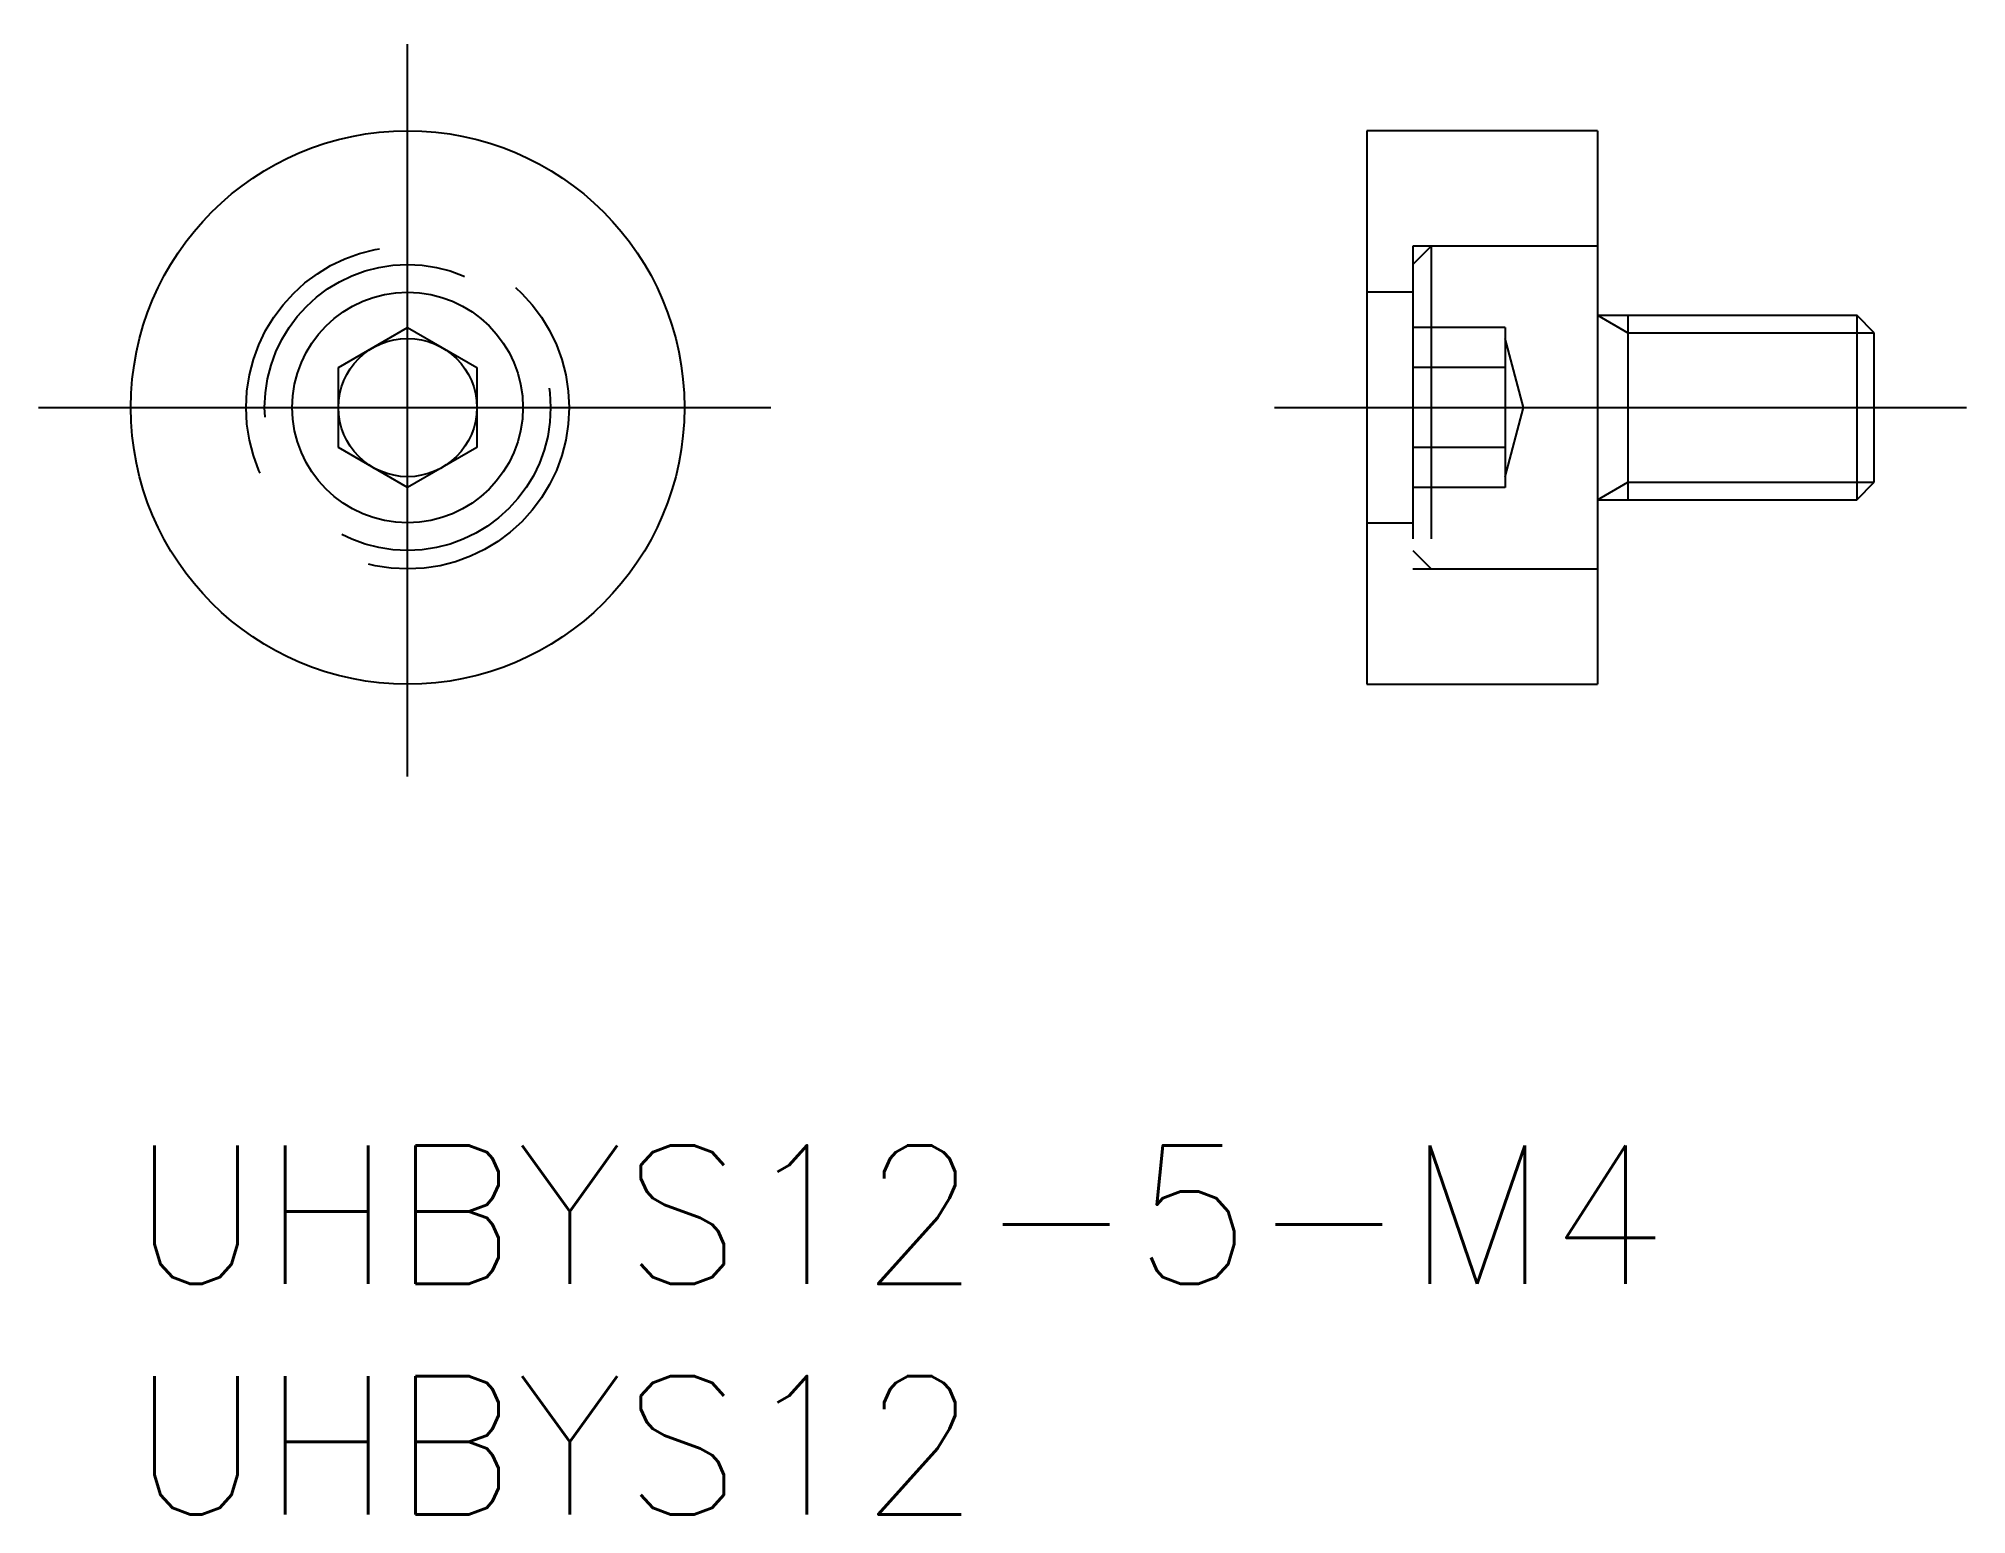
# Model space of a CAD drawing. Extents: x -2 to 39.8, y -8 to 24.
import ezdxf

# ---------------------------------------------------------------- set-up
doc = ezdxf.new("R2010")
doc.units = 0
doc.header["$LTSCALE"] = 0.5
doc.linetypes.add('CENTER', pattern=[50.8, 31.75, -6.35, 6.35, -6.35])
doc.linetypes.add('DASHED', pattern=[19.05, 12.7, -6.35])
for name, color, linetype in [('MSM_CENTER', 1, 'CENTER'), ('MSM_CONTINUOUS', 7, 'CONTINUOUS'), ('MSM_DASHED', 4, 'DASHED'), ('MSM_NARROW', 5, 'CONTINUOUS'), ('MSM_PART_NUMBER', 7, 'CONTINUOUS')]:
    doc.layers.add(name, color=color, linetype=linetype)
doc.styles.get("Standard").update_dxf_attribs({"font": 'txt.shx', "height": 1, "bigfont": 'bigfont.shx'})

# ---------------------------------------------------------------- blocks, each defined once
blk = doc.blocks.new('*U13')
at = {"layer": 'MSM_PART_NUMBER'}
blk.add_text('UHBYS12-5-M4', height=3, dxfattribs=at).set_placement((0, -3))
blk = doc.blocks.new('*U14')
at = {"layer": 'MSM_PART_NUMBER'}
blk.add_text('UHBYS12', height=3, dxfattribs=at).set_placement((0, -8))

msp = doc.modelspace()

# ---------------------------------------------------------------- linework, layer by layer
at = {"layer": 'MSM_CENTER'}
for p, q in [((6, 8), (6, 24)), ((-2, 16), (14, 16)), ((24.79, 16), (39.79, 16))]:
    msp.add_line(p, q, dxfattribs=at)
at = {"layer": 'MSM_CONTINUOUS'}
for p, q in [((31.79, 22), (26.79, 22)), ((26.79, 22), (26.79, 10)), ((31.79, 22), (31.79, 10)), ((31.79, 18), (37.411, 18)), ((32.447, 18), (32.447, 14)), ((37.79, 17.621), (37.411, 18)), ((37.411, 18), (37.411, 14)), ((4.5, 16.866), (6, 17.732)), ((6, 17.732), (7.5, 16.866)), ((37.79, 14.379), (37.79, 17.621)), ((4.5, 15.134), (4.5, 16.866)), ((7.5, 16.866), (7.5, 15.134)), ((6, 14.268), (4.5, 15.134)), ((7.5, 15.134), (6, 14.268)), ((37.411, 14), (37.79, 14.379)), ((31.79, 14), (37.411, 14)), ((26.79, 10), (31.79, 10))]:
    msp.add_line(p, q, dxfattribs=at)
for radius in [6, 2.5, 1.5]:
    msp.add_circle((6, 16), radius, dxfattribs=at)
at = {"layer": 'MSM_DASHED'}
for p, q in [((28.19, 19.5), (27.79, 19.1)), ((31.79, 19.5), (27.79, 19.5)), ((27.79, 19.5), (27.79, 12.5)), ((28.19, 19.5), (28.19, 12.5)), ((27.79, 18.5), (26.79, 18.5)), ((29.79, 17.732), (27.79, 17.732)), ((29.79, 17.732), (29.79, 14.268)), ((30.192, 16), (29.79, 17.5)), ((29.79, 16.866), (27.79, 16.866)), ((29.79, 14.5), (30.192, 16)), ((29.79, 15.134), (27.79, 15.134)), ((29.79, 14.268), (27.79, 14.268)), ((26.79, 13.5), (27.79, 13.5)), ((27.79, 12.9), (28.19, 12.5)), ((27.79, 12.5), (31.79, 12.5))]:
    msp.add_line(p, q, dxfattribs=at)
for radius in [3.5, 3.1]:
    msp.add_circle((6, 16), radius, dxfattribs=at)
at = {"layer": 'MSM_NARROW'}
for p, q in [((31.79, 18), (32.447, 17.621)), ((32.447, 17.621), (37.79, 17.621)), ((31.79, 14), (32.447, 14.379)), ((32.447, 14.379), (37.79, 14.379))]:
    msp.add_line(p, q, dxfattribs=at)

# ---------------------------------------------------------------- block references
at = {"layer": 'MSM_CONTINUOUS'}
for name in ['*U13', '*U14']:
    msp.add_blockref(name, (0, 0), dxfattribs=at)

doc.saveas('drawing.dxf')
